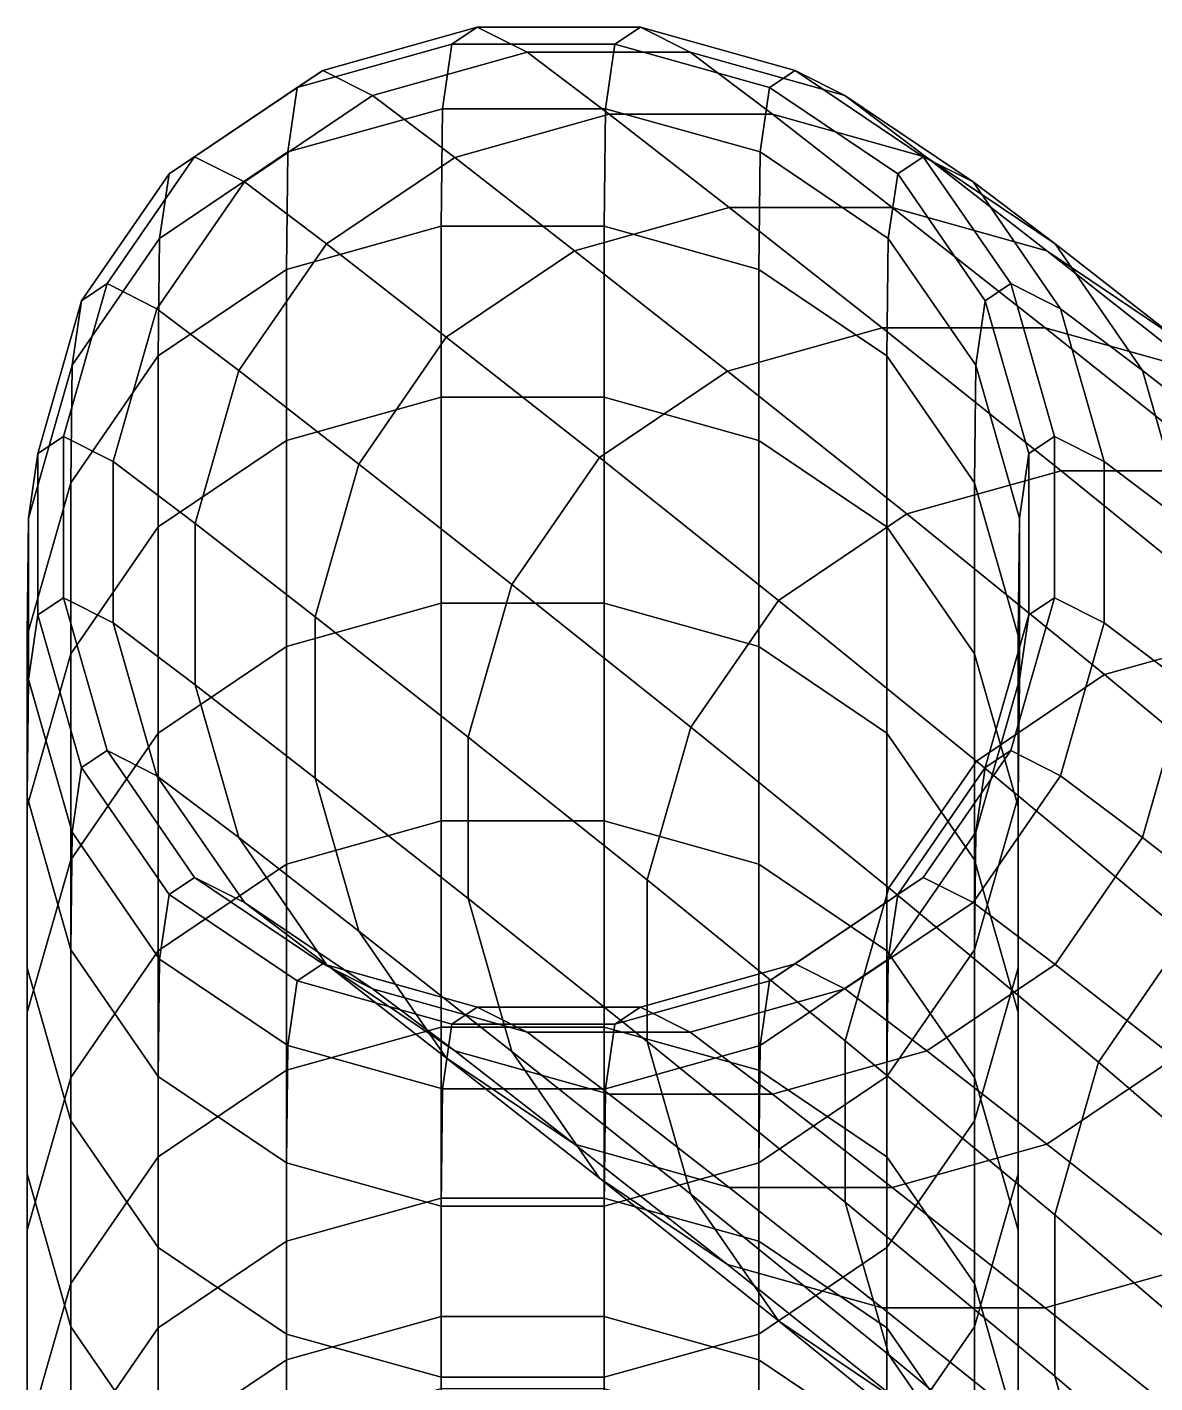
# Model space of a CAD drawing. Extents: x -10214 to 5452, y -22879 to 6440.
# Drawn here: x -10214 to -5184, y 394 to 6440 of the extents above; entities that cross this region are included whole.
import ezdxf

# ---------------------------------------------------------------- set-up
doc = ezdxf.new("R2010")
doc.units = 0

msp = doc.modelspace()

# ---------------------------------------------------------------- linework, layer by layer
for points in [[(-8319.793945, 6363.616699, -243672.671875), (-8205.793945, 6439.616699, -241374), (-8894.793945, 6246.827148, -241374), (-9008.793945, 6170.827148, -243672.671875)], [(-8205.793945, 6439.616699, -241374), (-7983.794434, 6327.616699, -239111.328125), (-8672.793945, 6134.827148, -239111.328125), (-8894.793945, 6246.827148, -241374)], [(-7591.794922, 6363.616699, -243672.671875), (-7477.794922, 6439.616699, -241374), (-8205.793945, 6439.616699, -241374), (-8319.793945, 6363.616699, -243672.671875)], [(-7477.794922, 6439.616699, -241374), (-7255.794922, 6327.616699, -239111.328125), (-7983.794434, 6327.616699, -239111.328125), (-8205.793945, 6439.616699, -241374)], [(-6902.79541, 6170.827148, -243672.671875), (-6788.79541, 6246.827148, -241374), (-7477.794922, 6439.616699, -241374), (-7591.794922, 6363.616699, -243672.671875)], [(-6788.79541, 6246.827148, -241374), (-6566.79541, 6134.827148, -239111.328125), (-7255.794922, 6327.616699, -239111.328125), (-7477.794922, 6439.616699, -241374)], [(-8361.793945, 6075.616699, -245975.328125), (-8319.793945, 6363.616699, -243672.671875), (-9008.793945, 6170.827148, -243672.671875), (-9050.793945, 5882.827148, -245975.328125)], [(-7633.794922, 6075.616699, -245975.328125), (-7591.794922, 6363.616699, -243672.671875), (-8319.793945, 6363.616699, -243672.671875), (-8361.793945, 6075.616699, -245975.328125)], [(-6944.79541, 5882.827148, -245975.328125), (-6902.79541, 6170.827148, -243672.671875), (-7591.794922, 6363.616699, -243672.671875), (-7633.794922, 6075.616699, -245975.328125)], [(-7983.794434, 6327.616699, -239111.328125), (-7617.794434, 6051.616699, -236916.65625), (-8306.793945, 5858.827148, -236916.65625), (-8672.793945, 6134.827148, -239111.328125)], [(-7255.794922, 6327.616699, -239111.328125), (-6889.794922, 6051.616699, -236916.65625), (-7617.794434, 6051.616699, -236916.65625), (-7983.794434, 6327.616699, -239111.328125)], [(-6566.79541, 6134.827148, -239111.328125), (-6200.79541, 5858.827148, -236916.65625), (-6889.794922, 6051.616699, -236916.65625), (-7255.794922, 6327.616699, -239111.328125)], [(-9008.793945, 6170.827148, -243672.671875), (-8894.793945, 6246.827148, -241374), (-9466.792969, 5861.247559, -241374), (-9580.792969, 5785.247559, -243672.671875)], [(-8894.793945, 6246.827148, -241374), (-8672.793945, 6134.827148, -239111.328125), (-9244.792969, 5749.247559, -239111.328125), (-9466.792969, 5861.247559, -241374)], [(-6330.795898, 5785.247559, -243672.671875), (-6216.795898, 5861.247559, -241374), (-6788.79541, 6246.827148, -241374), (-6902.79541, 6170.827148, -243672.671875)], [(-6216.795898, 5861.247559, -241374), (-5994.795898, 5749.247559, -239111.328125), (-6566.79541, 6134.827148, -239111.328125), (-6788.79541, 6246.827148, -241374)], [(-9050.793945, 5882.827148, -245975.328125), (-9008.793945, 6170.827148, -243672.671875), (-9580.792969, 5785.247559, -243672.671875), (-9622.792969, 5497.247559, -245975.328125)], [(-6372.795898, 5497.247559, -245975.328125), (-6330.795898, 5785.247559, -243672.671875), (-6902.79541, 6170.827148, -243672.671875), (-6944.79541, 5882.827148, -245975.328125)], [(-8672.793945, 6134.827148, -239111.328125), (-8306.793945, 5858.827148, -236916.65625), (-8878.792969, 5473.247559, -236916.65625), (-9244.792969, 5749.247559, -239111.328125)], [(-5994.795898, 5749.247559, -239111.328125), (-5628.795898, 5473.247559, -236916.65625), (-6200.79541, 5858.827148, -236916.65625), (-6566.79541, 6134.827148, -239111.328125)], [(-8367.793945, 5551.616699, -248250), (-8361.793945, 6075.616699, -245975.328125), (-9050.793945, 5882.827148, -245975.328125), (-9056.793945, 5358.827148, -248250)], [(-7639.794922, 5551.616699, -248250), (-7633.794922, 6075.616699, -245975.328125), (-8361.793945, 6075.616699, -245975.328125), (-8367.793945, 5551.616699, -248250)], [(-7617.794434, 6051.616699, -236916.65625), (-7083.12793, 5634.950195, -234812), (-7772.126953, 5442.160156, -234812), (-8306.793945, 5858.827148, -236916.65625)], [(-6950.79541, 5358.827148, -248250), (-6944.79541, 5882.827148, -245975.328125), (-7633.794922, 6075.616699, -245975.328125), (-7639.794922, 5551.616699, -248250)], [(-6889.794922, 6051.616699, -236916.65625), (-6355.128418, 5634.950195, -234812), (-7083.12793, 5634.950195, -234812), (-7617.794434, 6051.616699, -236916.65625)], [(-6200.79541, 5858.827148, -236916.65625), (-5666.128906, 5442.160156, -234812), (-6355.128418, 5634.950195, -234812), (-6889.794922, 6051.616699, -236916.65625)], [(-9056.793945, 5358.827148, -248250), (-9050.793945, 5882.827148, -245975.328125), (-9622.792969, 5497.247559, -245975.328125), (-9628.792969, 4973.247559, -248250)], [(-6378.795898, 4973.247559, -248250), (-6372.795898, 5497.247559, -245975.328125), (-6944.79541, 5882.827148, -245975.328125), (-6950.79541, 5358.827148, -248250)], [(-9970.792969, 5219.730957, -243672.671875), (-9580.792969, 5785.247559, -243672.671875), (-9466.792969, 5861.247559, -241374), (-9856.792969, 5295.730957, -241374)], [(-9856.792969, 5295.730957, -241374), (-9466.792969, 5861.247559, -241374), (-9244.792969, 5749.247559, -239111.328125), (-9634.792969, 5183.730957, -239111.328125)], [(-8306.793945, 5858.827148, -236916.65625), (-7772.126953, 5442.160156, -234812), (-8344.126953, 5056.580566, -234812), (-8878.792969, 5473.247559, -236916.65625)], [(-5940.796387, 5219.730957, -243672.671875), (-5826.796387, 5295.730957, -241374), (-6216.795898, 5861.247559, -241374), (-6330.795898, 5785.247559, -243672.671875)], [(-5826.796387, 5295.730957, -241374), (-5604.796387, 5183.730957, -239111.328125), (-5994.795898, 5749.247559, -239111.328125), (-6216.795898, 5861.247559, -241374)], [(-5628.795898, 5473.247559, -236916.65625), (-5094.129395, 5056.580566, -234812), (-5666.128906, 5442.160156, -234812), (-6200.79541, 5858.827148, -236916.65625)], [(-10012.792969, 4931.730957, -245975.328125), (-9622.792969, 5497.247559, -245975.328125), (-9580.792969, 5785.247559, -243672.671875), (-9970.792969, 5219.730957, -243672.671875)], [(-9634.792969, 5183.730957, -239111.328125), (-9244.792969, 5749.247559, -239111.328125), (-8878.792969, 5473.247559, -236916.65625), (-9268.792969, 4907.730957, -236916.65625)], [(-5982.796387, 4931.730957, -245975.328125), (-5940.796387, 5219.730957, -243672.671875), (-6330.795898, 5785.247559, -243672.671875), (-6372.795898, 5497.247559, -245975.328125)], [(-5604.796387, 5183.730957, -239111.328125), (-5238.796387, 4907.730957, -236916.65625), (-5628.795898, 5473.247559, -236916.65625), (-5994.795898, 5749.247559, -239111.328125)], [(-7083.12793, 5634.950195, -234812), (-6400.461426, 5098.283203, -232779.328125), (-7089.460449, 4905.493652, -232779.328125), (-7772.126953, 5442.160156, -234812)], [(-6355.128418, 5634.950195, -234812), (-5672.461914, 5098.283203, -232779.328125), (-6400.461426, 5098.283203, -232779.328125), (-7083.12793, 5634.950195, -234812)], [(-5666.128906, 5442.160156, -234812), (-4983.462402, 4905.493652, -232779.328125), (-5672.461914, 5098.283203, -232779.328125), (-6355.128418, 5634.950195, -234812)], [(-8367.793945, 4788.950195, -250473.734375), (-8367.793945, 5551.616699, -248250), (-9056.793945, 5358.827148, -248250), (-9056.793945, 4596.160156, -250473.734375)], [(-7639.794922, 4788.950195, -250473.734375), (-7639.794922, 5551.616699, -248250), (-8367.793945, 5551.616699, -248250), (-8367.793945, 4788.950195, -250473.734375)], [(-6950.79541, 4596.160156, -250473.734375), (-6950.79541, 5358.827148, -248250), (-7639.794922, 5551.616699, -248250), (-7639.794922, 4788.950195, -250473.734375)], [(-10018.792969, 4407.730957, -248250), (-9628.792969, 4973.247559, -248250), (-9622.792969, 5497.247559, -245975.328125), (-10012.792969, 4931.730957, -245975.328125)], [(-9268.792969, 4907.730957, -236916.65625), (-8878.792969, 5473.247559, -236916.65625), (-8344.126953, 5056.580566, -234812), (-8734.125977, 4491.064453, -234812)], [(-7772.126953, 5442.160156, -234812), (-7089.460449, 4905.493652, -232779.328125), (-7661.459961, 4519.914063, -232779.328125), (-8344.126953, 5056.580566, -234812)], [(-5988.796387, 4407.730957, -248250), (-5982.796387, 4931.730957, -245975.328125), (-6372.795898, 5497.247559, -245975.328125), (-6378.795898, 4973.247559, -248250)], [(-5094.129395, 5056.580566, -234812), (-4411.462891, 4519.914063, -232779.328125), (-4983.462402, 4905.493652, -232779.328125), (-5666.128906, 5442.160156, -234812)], [(-5238.796387, 4907.730957, -236916.65625), (-4704.129883, 4491.064453, -234812), (-5094.129395, 5056.580566, -234812), (-5628.795898, 5473.247559, -236916.65625)], [(-9056.793945, 4596.160156, -250473.734375), (-9056.793945, 5358.827148, -248250), (-9628.792969, 4973.247559, -248250), (-9628.792969, 4210.581055, -250473.734375)], [(-6378.795898, 4210.581055, -250473.734375), (-6378.795898, 4973.247559, -248250), (-6950.79541, 5358.827148, -248250), (-6950.79541, 4596.160156, -250473.734375)], [(-10165.792969, 4538.541016, -243672.671875), (-9970.792969, 5219.730957, -243672.671875), (-9856.792969, 5295.730957, -241374), (-10051.792969, 4614.541016, -241374)], [(-10051.792969, 4614.541016, -241374), (-9856.792969, 5295.730957, -241374), (-9634.792969, 5183.730957, -239111.328125), (-9829.792969, 4502.541016, -239111.328125)], [(-5745.796387, 4538.541016, -243672.671875), (-5631.796387, 4614.541016, -241374), (-5826.796387, 5295.730957, -241374), (-5940.796387, 5219.730957, -243672.671875)], [(-5631.796387, 4614.541016, -241374), (-5409.796387, 4502.541016, -239111.328125), (-5604.796387, 5183.730957, -239111.328125), (-5826.796387, 5295.730957, -241374)], [(-10207.792969, 4250.541016, -245975.328125), (-10012.792969, 4931.730957, -245975.328125), (-9970.792969, 5219.730957, -243672.671875), (-10165.792969, 4538.541016, -243672.671875)], [(-5787.796387, 4250.541016, -245975.328125), (-5745.796387, 4538.541016, -243672.671875), (-5940.796387, 5219.730957, -243672.671875), (-5982.796387, 4931.730957, -245975.328125)], [(-9829.792969, 4502.541016, -239111.328125), (-9634.792969, 5183.730957, -239111.328125), (-9268.792969, 4907.730957, -236916.65625), (-9463.792969, 4226.541016, -236916.65625)], [(-5409.796387, 4502.541016, -239111.328125), (-5043.796387, 4226.541016, -236916.65625), (-5238.796387, 4907.730957, -236916.65625), (-5604.796387, 5183.730957, -239111.328125)], [(-6400.461426, 5098.283203, -232779.328125), (-5601.794434, 4461.616211, -230790.671875), (-6290.793945, 4268.82666, -230790.671875), (-7089.460449, 4905.493652, -232779.328125)], [(-5672.461914, 5098.283203, -232779.328125), (-4873.79541, 4461.616211, -230790.671875), (-5601.794434, 4461.616211, -230790.671875), (-6400.461426, 5098.283203, -232779.328125)], [(-4983.462402, 4905.493652, -232779.328125), (-4184.795898, 4268.82666, -230790.671875), (-4873.79541, 4461.616211, -230790.671875), (-5672.461914, 5098.283203, -232779.328125)], [(-8734.125977, 4491.064453, -234812), (-8344.126953, 5056.580566, -234812), (-7661.459961, 4519.914063, -232779.328125), (-8051.459961, 3954.397705, -232779.328125)], [(-10018.792969, 3645.064453, -250473.734375), (-9628.792969, 4210.581055, -250473.734375), (-9628.792969, 4973.247559, -248250), (-10018.792969, 4407.730957, -248250)], [(-5988.796387, 3645.064453, -250473.734375), (-5988.796387, 4407.730957, -248250), (-6378.795898, 4973.247559, -248250), (-6378.795898, 4210.581055, -250473.734375)], [(-10213.792969, 3726.540771, -248250), (-10018.792969, 4407.730957, -248250), (-10012.792969, 4931.730957, -245975.328125), (-10207.792969, 4250.541016, -245975.328125)], [(-9463.792969, 4226.541016, -236916.65625), (-9268.792969, 4907.730957, -236916.65625), (-8734.125977, 4491.064453, -234812), (-8929.125977, 3809.874023, -234812)], [(-7089.460449, 4905.493652, -232779.328125), (-6290.793945, 4268.82666, -230790.671875), (-6862.793945, 3883.247314, -230790.671875), (-7661.459961, 4519.914063, -232779.328125)], [(-5793.796387, 3726.540771, -248250), (-5787.796387, 4250.541016, -245975.328125), (-5982.796387, 4931.730957, -245975.328125), (-5988.796387, 4407.730957, -248250)], [(-5043.796387, 4226.541016, -236916.65625), (-4509.129883, 3809.874023, -234812), (-4704.129883, 4491.064453, -234812), (-5238.796387, 4907.730957, -236916.65625)], [(-8367.793945, 3870.283203, -252659.859375), (-8367.793945, 4788.950195, -250473.734375), (-9056.793945, 4596.160156, -250473.734375), (-9056.793945, 3677.493652, -252659.859375)], [(-7639.794922, 3870.283203, -252659.859375), (-7639.794922, 4788.950195, -250473.734375), (-8367.793945, 4788.950195, -250473.734375), (-8367.793945, 3870.283203, -252659.859375)], [(-6950.79541, 3677.493652, -252659.859375), (-6950.79541, 4596.160156, -250473.734375), (-7639.794922, 4788.950195, -250473.734375), (-7639.794922, 3870.283203, -252659.859375)], [(-10165.792969, 3818.792725, -243672.671875), (-10165.792969, 4538.541016, -243672.671875), (-10051.792969, 4614.541016, -241374), (-10051.792969, 3894.792725, -241374)], [(-10051.792969, 3894.792725, -241374), (-10051.792969, 4614.541016, -241374), (-9829.792969, 4502.541016, -239111.328125), (-9829.792969, 3782.792725, -239111.328125)], [(-9056.793945, 3677.493652, -252659.859375), (-9056.793945, 4596.160156, -250473.734375), (-9628.792969, 4210.581055, -250473.734375), (-9628.792969, 3291.914063, -252659.859375)], [(-6378.795898, 3291.914063, -252659.859375), (-6378.795898, 4210.581055, -250473.734375), (-6950.79541, 4596.160156, -250473.734375), (-6950.79541, 3677.493652, -252659.859375)], [(-5745.796387, 3818.792725, -243672.671875), (-5631.796387, 3894.792725, -241374), (-5631.796387, 4614.541016, -241374), (-5745.796387, 4538.541016, -243672.671875)], [(-5631.796387, 3894.792725, -241374), (-5409.796387, 3782.792725, -239111.328125), (-5409.796387, 4502.541016, -239111.328125), (-5631.796387, 4614.541016, -241374)], [(-10207.792969, 3530.792725, -245975.328125), (-10207.792969, 4250.541016, -245975.328125), (-10165.792969, 4538.541016, -243672.671875), (-10165.792969, 3818.792725, -243672.671875)], [(-5787.796387, 3530.792725, -245975.328125), (-5745.796387, 3818.792725, -243672.671875), (-5745.796387, 4538.541016, -243672.671875), (-5787.796387, 4250.541016, -245975.328125)], [(-9829.792969, 3782.792725, -239111.328125), (-9829.792969, 4502.541016, -239111.328125), (-9463.792969, 4226.541016, -236916.65625), (-9463.792969, 3506.792725, -236916.65625)], [(-8929.125977, 3809.874023, -234812), (-8734.125977, 4491.064453, -234812), (-8051.459961, 3954.397705, -232779.328125), (-8246.459961, 3273.20752, -232779.328125)], [(-8051.459961, 3954.397705, -232779.328125), (-7661.459961, 4519.914063, -232779.328125), (-6862.793945, 3883.247314, -230790.671875), (-7252.793457, 3317.730957, -230790.671875)], [(-5409.796387, 3782.792725, -239111.328125), (-5043.796387, 3506.792725, -236916.65625), (-5043.796387, 4226.541016, -236916.65625), (-5409.796387, 4502.541016, -239111.328125)], [(-5601.794434, 4461.616211, -230790.671875), (-4719.12793, 3744.949707, -228818), (-5408.127441, 3552.160156, -228818), (-6290.793945, 4268.82666, -230790.671875)], [(-4873.79541, 4461.616211, -230790.671875), (-3991.128662, 3744.949707, -228818), (-4719.12793, 3744.949707, -228818), (-5601.794434, 4461.616211, -230790.671875)], [(-10213.792969, 2963.874023, -250473.734375), (-10018.792969, 3645.064453, -250473.734375), (-10018.792969, 4407.730957, -248250), (-10213.792969, 3726.540771, -248250)], [(-5793.796387, 2963.874023, -250473.734375), (-5793.796387, 3726.540771, -248250), (-5988.796387, 4407.730957, -248250), (-5988.796387, 3645.064453, -250473.734375)], [(-10213.792969, 3006.792725, -248250), (-10213.792969, 3726.540771, -248250), (-10207.792969, 4250.541016, -245975.328125), (-10207.792969, 3530.792725, -245975.328125)], [(-6290.793945, 4268.82666, -230790.671875), (-5408.127441, 3552.160156, -228818), (-5980.126953, 3166.580811, -228818), (-6862.793945, 3883.247314, -230790.671875)], [(-5793.796387, 3006.792725, -248250), (-5787.796387, 3530.792725, -245975.328125), (-5787.796387, 4250.541016, -245975.328125), (-5793.796387, 3726.540771, -248250)], [(-10018.792969, 2726.397705, -252659.859375), (-9628.792969, 3291.914063, -252659.859375), (-9628.792969, 4210.581055, -250473.734375), (-10018.792969, 3645.064453, -250473.734375)], [(-9463.792969, 3506.792725, -236916.65625), (-9463.792969, 4226.541016, -236916.65625), (-8929.125977, 3809.874023, -234812), (-8929.125977, 3090.125977, -234812)], [(-5988.796387, 2726.397705, -252659.859375), (-5988.796387, 3645.064453, -250473.734375), (-6378.795898, 4210.581055, -250473.734375), (-6378.795898, 3291.914063, -252659.859375)], [(-8246.459961, 3273.20752, -232779.328125), (-8051.459961, 3954.397705, -232779.328125), (-7252.793457, 3317.730957, -230790.671875), (-7447.793457, 2636.540771, -230790.671875)], [(-9970.792969, 3137.602539, -243672.671875), (-10165.792969, 3818.792725, -243672.671875), (-10051.792969, 3894.792725, -241374), (-9856.792969, 3213.602539, -241374)], [(-9856.792969, 3213.602539, -241374), (-10051.792969, 3894.792725, -241374), (-9829.792969, 3782.792725, -239111.328125), (-9634.792969, 3101.602539, -239111.328125)], [(-8367.793945, 2899.616455, -254830.796875), (-8367.793945, 3870.283203, -252659.859375), (-9056.793945, 3677.493652, -252659.859375), (-9056.793945, 2706.826904, -254830.796875)], [(-7639.794922, 2899.616455, -254830.796875), (-7639.794922, 3870.283203, -252659.859375), (-8367.793945, 3870.283203, -252659.859375), (-8367.793945, 2899.616455, -254830.796875)], [(-6950.79541, 2706.826904, -254830.796875), (-6950.79541, 3677.493652, -252659.859375), (-7639.794922, 3870.283203, -252659.859375), (-7639.794922, 2899.616455, -254830.796875)], [(-7252.793457, 3317.730957, -230790.671875), (-6862.793945, 3883.247314, -230790.671875), (-5980.126953, 3166.580811, -228818), (-6370.126953, 2601.064209, -228818)], [(-5940.796387, 3137.602539, -243672.671875), (-5826.796387, 3213.602539, -241374), (-5631.796387, 3894.792725, -241374), (-5745.796387, 3818.792725, -243672.671875)], [(-5826.796387, 3213.602539, -241374), (-5604.796387, 3101.602539, -239111.328125), (-5409.796387, 3782.792725, -239111.328125), (-5631.796387, 3894.792725, -241374)], [(-10012.792969, 2849.602539, -245975.328125), (-10207.792969, 3530.792725, -245975.328125), (-10165.792969, 3818.792725, -243672.671875), (-9970.792969, 3137.602539, -243672.671875)], [(-8929.125977, 3090.125977, -234812), (-8929.125977, 3809.874023, -234812), (-8246.459961, 3273.20752, -232779.328125), (-8246.459961, 2553.459229, -232779.328125)], [(-5982.796387, 2849.602539, -245975.328125), (-5940.796387, 3137.602539, -243672.671875), (-5745.796387, 3818.792725, -243672.671875), (-5787.796387, 3530.792725, -245975.328125)], [(-9634.792969, 3101.602539, -239111.328125), (-9829.792969, 3782.792725, -239111.328125), (-9463.792969, 3506.792725, -236916.65625), (-9268.792969, 2825.602539, -236916.65625)], [(-5604.796387, 3101.602539, -239111.328125), (-5238.796387, 2825.602539, -236916.65625), (-5043.796387, 3506.792725, -236916.65625), (-5409.796387, 3782.792725, -239111.328125)], [(-10213.792969, 2244.125977, -250473.734375), (-10213.792969, 2963.874023, -250473.734375), (-10213.792969, 3726.540771, -248250), (-10213.792969, 3006.792725, -248250)], [(-5793.796387, 2244.125977, -250473.734375), (-5793.796387, 3006.792725, -248250), (-5793.796387, 3726.540771, -248250), (-5793.796387, 2963.874023, -250473.734375)], [(-4719.12793, 3744.949707, -228818), (-3784.461426, 2968.282959, -226833.34375), (-4473.460938, 2775.493408, -226833.34375), (-5408.127441, 3552.160156, -228818)], [(-10213.792969, 2045.20752, -252659.859375), (-10018.792969, 2726.397705, -252659.859375), (-10018.792969, 3645.064453, -250473.734375), (-10213.792969, 2963.874023, -250473.734375)], [(-9056.793945, 2706.826904, -254830.796875), (-9056.793945, 3677.493652, -252659.859375), (-9628.792969, 3291.914063, -252659.859375), (-9628.792969, 2321.247314, -254830.796875)], [(-6378.795898, 2321.247314, -254830.796875), (-6378.795898, 3291.914063, -252659.859375), (-6950.79541, 3677.493652, -252659.859375), (-6950.79541, 2706.826904, -254830.796875)], [(-5793.796387, 2045.20752, -252659.859375), (-5793.796387, 2963.874023, -250473.734375), (-5988.796387, 3645.064453, -250473.734375), (-5988.796387, 2726.397705, -252659.859375)], [(-10018.792969, 2325.602539, -248250), (-10213.792969, 3006.792725, -248250), (-10207.792969, 3530.792725, -245975.328125), (-10012.792969, 2849.602539, -245975.328125)], [(-9268.792969, 2825.602539, -236916.65625), (-9463.792969, 3506.792725, -236916.65625), (-8929.125977, 3090.125977, -234812), (-8734.126953, 2408.935791, -234812)], [(-5988.796387, 2325.602539, -248250), (-5982.796387, 2849.602539, -245975.328125), (-5787.796387, 3530.792725, -245975.328125), (-5793.796387, 3006.792725, -248250)], [(-5408.127441, 3552.160156, -228818), (-4473.460938, 2775.493408, -226833.34375), (-5045.460449, 2389.914063, -226833.34375), (-5980.126953, 3166.580811, -228818)], [(-5238.796387, 2825.602539, -236916.65625), (-4704.129883, 2408.935791, -234812), (-4509.129883, 3090.125977, -234812), (-5043.796387, 3506.792725, -236916.65625)], [(-10018.792969, 1755.730957, -254830.796875), (-9628.792969, 2321.247314, -254830.796875), (-9628.792969, 3291.914063, -252659.859375), (-10018.792969, 2726.397705, -252659.859375)], [(-8246.459961, 2553.459229, -232779.328125), (-8246.459961, 3273.20752, -232779.328125), (-7447.793457, 2636.540771, -230790.671875), (-7447.793457, 1916.792603, -230790.671875)], [(-7447.793457, 2636.540771, -230790.671875), (-7252.793457, 3317.730957, -230790.671875), (-6370.126953, 2601.064209, -228818), (-6565.126465, 1919.874023, -228818)], [(-5988.796387, 1755.730957, -254830.796875), (-5988.796387, 2726.397705, -252659.859375), (-6378.795898, 3291.914063, -252659.859375), (-6378.795898, 2321.247314, -254830.796875)], [(-9580.792969, 2572.085938, -243672.671875), (-9970.792969, 3137.602539, -243672.671875), (-9856.792969, 3213.602539, -241374), (-9466.792969, 2648.085938, -241374)], [(-9466.792969, 2648.085938, -241374), (-9856.792969, 3213.602539, -241374), (-9634.792969, 3101.602539, -239111.328125), (-9244.792969, 2536.085938, -239111.328125)], [(-6330.795898, 2572.085938, -243672.671875), (-6216.795898, 2648.085938, -241374), (-5826.796387, 3213.602539, -241374), (-5940.796387, 3137.602539, -243672.671875)], [(-6216.795898, 2648.085938, -241374), (-5994.795898, 2536.085938, -239111.328125), (-5604.796387, 3101.602539, -239111.328125), (-5826.796387, 3213.602539, -241374)], [(-6370.126953, 2601.064209, -228818), (-5980.126953, 3166.580811, -228818), (-5045.460449, 2389.914063, -226833.34375), (-5435.460449, 1824.397583, -226833.34375)], [(-9622.792969, 2284.085938, -245975.328125), (-10012.792969, 2849.602539, -245975.328125), (-9970.792969, 3137.602539, -243672.671875), (-9580.792969, 2572.085938, -243672.671875)], [(-9244.792969, 2536.085938, -239111.328125), (-9634.792969, 3101.602539, -239111.328125), (-9268.792969, 2825.602539, -236916.65625), (-8878.792969, 2260.085938, -236916.65625)], [(-8734.126953, 2408.935791, -234812), (-8929.125977, 3090.125977, -234812), (-8246.459961, 2553.459229, -232779.328125), (-8051.459961, 1872.269043, -232779.328125)], [(-6372.795898, 2284.085938, -245975.328125), (-6330.795898, 2572.085938, -243672.671875), (-5940.796387, 3137.602539, -243672.671875), (-5982.796387, 2849.602539, -245975.328125)], [(-5994.795898, 2536.085938, -239111.328125), (-5628.795898, 2260.085938, -236916.65625), (-5238.796387, 2825.602539, -236916.65625), (-5604.796387, 3101.602539, -239111.328125)], [(-10018.792969, 1562.935669, -250473.734375), (-10213.792969, 2244.125977, -250473.734375), (-10213.792969, 3006.792725, -248250), (-10018.792969, 2325.602539, -248250)], [(-10213.792969, 1325.459351, -252659.859375), (-10213.792969, 2045.20752, -252659.859375), (-10213.792969, 2963.874023, -250473.734375), (-10213.792969, 2244.125977, -250473.734375)], [(-5988.796387, 1562.935669, -250473.734375), (-5988.796387, 2325.602539, -248250), (-5793.796387, 3006.792725, -248250), (-5793.796387, 2244.125977, -250473.734375)], [(-5793.796387, 1325.459351, -252659.859375), (-5793.796387, 2244.125977, -250473.734375), (-5793.796387, 2963.874023, -250473.734375), (-5793.796387, 2045.20752, -252659.859375)], [(-9628.792969, 1760.085938, -248250), (-10018.792969, 2325.602539, -248250), (-10012.792969, 2849.602539, -245975.328125), (-9622.792969, 2284.085938, -245975.328125)], [(-8367.793945, 1980.949829, -257008.9375), (-8367.793945, 2899.616455, -254830.796875), (-9056.793945, 2706.826904, -254830.796875), (-9056.793945, 1788.160156, -257008.9375)], [(-7639.794922, 1980.949829, -257008.9375), (-7639.794922, 2899.616455, -254830.796875), (-8367.793945, 2899.616455, -254830.796875), (-8367.793945, 1980.949829, -257008.9375)], [(-6950.79541, 1788.160156, -257008.9375), (-6950.79541, 2706.826904, -254830.796875), (-7639.794922, 2899.616455, -254830.796875), (-7639.794922, 1980.949829, -257008.9375)], [(-6378.795898, 1760.085938, -248250), (-6372.795898, 2284.085938, -245975.328125), (-5982.796387, 2849.602539, -245975.328125), (-5988.796387, 2325.602539, -248250)], [(-8878.792969, 2260.085938, -236916.65625), (-9268.792969, 2825.602539, -236916.65625), (-8734.126953, 2408.935791, -234812), (-8344.126953, 1843.419312, -234812)], [(-5628.795898, 2260.085938, -236916.65625), (-5094.129395, 1843.419312, -234812), (-4704.129883, 2408.935791, -234812), (-5238.796387, 2825.602539, -236916.65625)], [(-10213.792969, 1074.540771, -254830.796875), (-10018.792969, 1755.730957, -254830.796875), (-10018.792969, 2726.397705, -252659.859375), (-10213.792969, 2045.20752, -252659.859375)], [(-5793.796387, 1074.540771, -254830.796875), (-5793.796387, 2045.20752, -252659.859375), (-5988.796387, 2726.397705, -252659.859375), (-5988.796387, 1755.730957, -254830.796875)], [(-9056.793945, 1788.160156, -257008.9375), (-9056.793945, 2706.826904, -254830.796875), (-9628.792969, 2321.247314, -254830.796875), (-9628.792969, 1402.580688, -257008.9375)], [(-6378.795898, 1402.580688, -257008.9375), (-6378.795898, 2321.247314, -254830.796875), (-6950.79541, 2706.826904, -254830.796875), (-6950.79541, 1788.160156, -257008.9375)], [(-9008.793945, 2186.506592, -243672.671875), (-9580.792969, 2572.085938, -243672.671875), (-9466.792969, 2648.085938, -241374), (-8894.793945, 2262.506592, -241374)], [(-8894.793945, 2262.506592, -241374), (-9466.792969, 2648.085938, -241374), (-9244.792969, 2536.085938, -239111.328125), (-8672.793945, 2150.506592, -239111.328125)], [(-7447.793457, 1916.792603, -230790.671875), (-7447.793457, 2636.540771, -230790.671875), (-6565.126465, 1919.874023, -228818), (-6565.126465, 1200.125977, -228818)], [(-6330.795898, 2572.085938, -243672.671875), (-6902.79541, 2186.506592, -243672.671875), (-6788.79541, 2262.506592, -241374), (-6216.795898, 2648.085938, -241374)], [(-6216.795898, 2648.085938, -241374), (-6788.79541, 2262.506592, -241374), (-6566.79541, 2150.506592, -239111.328125), (-5994.795898, 2536.085938, -239111.328125)], [(-6565.126465, 1919.874023, -228818), (-6370.126953, 2601.064209, -228818), (-5435.460449, 1824.397583, -226833.34375), (-5630.459961, 1143.207397, -226833.34375)], [(-9050.793945, 1898.506592, -245975.328125), (-9622.792969, 2284.085938, -245975.328125), (-9580.792969, 2572.085938, -243672.671875), (-9008.793945, 2186.506592, -243672.671875)], [(-8051.459961, 1872.269043, -232779.328125), (-8246.459961, 2553.459229, -232779.328125), (-7447.793457, 1916.792603, -230790.671875), (-7252.793457, 1235.602417, -230790.671875)], [(-6372.795898, 2284.085938, -245975.328125), (-6944.79541, 1898.506592, -245975.328125), (-6902.79541, 2186.506592, -243672.671875), (-6330.795898, 2572.085938, -243672.671875)], [(-8672.793945, 2150.506592, -239111.328125), (-9244.792969, 2536.085938, -239111.328125), (-8878.792969, 2260.085938, -236916.65625), (-8306.793945, 1874.506592, -236916.65625)], [(-5994.795898, 2536.085938, -239111.328125), (-6566.79541, 2150.506592, -239111.328125), (-6200.79541, 1874.506592, -236916.65625), (-5628.795898, 2260.085938, -236916.65625)], [(-8344.126953, 1843.419312, -234812), (-8734.126953, 2408.935791, -234812), (-8051.459961, 1872.269043, -232779.328125), (-7661.460449, 1306.752563, -232779.328125)], [(-5435.460449, 1824.397583, -226833.34375), (-5045.460449, 2389.914063, -226833.34375), (-4099.460449, 1577.914063, -224812), (-4489.459961, 1012.397583, -224812)], [(-9628.792969, 997.41925, -250473.734375), (-10018.792969, 1562.935669, -250473.734375), (-10018.792969, 2325.602539, -248250), (-9628.792969, 1760.085938, -248250)], [(-10018.792969, 837.064331, -257008.9375), (-9628.792969, 1402.580688, -257008.9375), (-9628.792969, 2321.247314, -254830.796875), (-10018.792969, 1755.730957, -254830.796875)], [(-6378.795898, 997.41925, -250473.734375), (-6378.795898, 1760.085938, -248250), (-5988.796387, 2325.602539, -248250), (-5988.796387, 1562.935669, -250473.734375)], [(-5988.796387, 837.064331, -257008.9375), (-5988.796387, 1755.730957, -254830.796875), (-6378.795898, 2321.247314, -254830.796875), (-6378.795898, 1402.580688, -257008.9375)], [(-10018.792969, 644.269043, -252659.859375), (-10213.792969, 1325.459351, -252659.859375), (-10213.792969, 2244.125977, -250473.734375), (-10018.792969, 1562.935669, -250473.734375)], [(-9056.793945, 1374.506592, -248250), (-9628.792969, 1760.085938, -248250), (-9622.792969, 2284.085938, -245975.328125), (-9050.793945, 1898.506592, -245975.328125)], [(-8319.793945, 1993.716919, -243672.671875), (-9008.793945, 2186.506592, -243672.671875), (-8894.793945, 2262.506592, -241374), (-8205.793945, 2069.716797, -241374)], [(-8205.793945, 2069.716797, -241374), (-8894.793945, 2262.506592, -241374), (-8672.793945, 2150.506592, -239111.328125), (-7983.794434, 1957.716919, -239111.328125)], [(-8306.793945, 1874.506592, -236916.65625), (-8878.792969, 2260.085938, -236916.65625), (-8344.126953, 1843.419312, -234812), (-7772.127441, 1457.839844, -234812)], [(-6902.79541, 2186.506592, -243672.671875), (-7591.794922, 1993.716919, -243672.671875), (-7477.794922, 2069.716797, -241374), (-6788.79541, 2262.506592, -241374)], [(-6788.79541, 2262.506592, -241374), (-7477.794922, 2069.716797, -241374), (-7255.794922, 1957.716919, -239111.328125), (-6566.79541, 2150.506592, -239111.328125)], [(-6378.795898, 1760.085938, -248250), (-6950.79541, 1374.506592, -248250), (-6944.79541, 1898.506592, -245975.328125), (-6372.795898, 2284.085938, -245975.328125)], [(-5628.795898, 2260.085938, -236916.65625), (-6200.79541, 1874.506592, -236916.65625), (-5666.128906, 1457.839844, -234812), (-5094.129395, 1843.419312, -234812)], [(-5988.796387, 644.269043, -252659.859375), (-5988.796387, 1562.935669, -250473.734375), (-5793.796387, 2244.125977, -250473.734375), (-5793.796387, 1325.459351, -252659.859375)], [(-8361.793945, 1705.716919, -245975.328125), (-9050.793945, 1898.506592, -245975.328125), (-9008.793945, 2186.506592, -243672.671875), (-8319.793945, 1993.716919, -243672.671875)], [(-6944.79541, 1898.506592, -245975.328125), (-7633.794922, 1705.716919, -245975.328125), (-7591.794922, 1993.716919, -243672.671875), (-6902.79541, 2186.506592, -243672.671875)], [(-7983.794434, 1957.716919, -239111.328125), (-8672.793945, 2150.506592, -239111.328125), (-8306.793945, 1874.506592, -236916.65625), (-7617.794434, 1681.716797, -236916.65625)], [(-6566.79541, 2150.506592, -239111.328125), (-7255.794922, 1957.716919, -239111.328125), (-6889.794922, 1681.716797, -236916.65625), (-6200.79541, 1874.506592, -236916.65625)], [(-7591.794922, 1993.716919, -243672.671875), (-8319.793945, 1993.716919, -243672.671875), (-8205.793945, 2069.716797, -241374), (-7477.794922, 2069.716797, -241374)], [(-7477.794922, 2069.716797, -241374), (-8205.793945, 2069.716797, -241374), (-7983.794434, 1957.716919, -239111.328125), (-7255.794922, 1957.716919, -239111.328125)], [(-10213.792969, 354.792633, -254830.796875), (-10213.792969, 1074.540771, -254830.796875), (-10213.792969, 2045.20752, -252659.859375), (-10213.792969, 1325.459351, -252659.859375)], [(-5793.796387, 354.792633, -254830.796875), (-5793.796387, 1325.459351, -252659.859375), (-5793.796387, 2045.20752, -252659.859375), (-5793.796387, 1074.540771, -254830.796875)], [(-8367.793945, 1218.283203, -259216.671875), (-8367.793945, 1980.949829, -257008.9375), (-9056.793945, 1788.160156, -257008.9375), (-9056.793945, 1025.493408, -259216.671875)], [(-7639.794922, 1218.283203, -259216.671875), (-7639.794922, 1980.949829, -257008.9375), (-8367.793945, 1980.949829, -257008.9375), (-8367.793945, 1218.283203, -259216.671875)], [(-7633.794922, 1705.716919, -245975.328125), (-8361.793945, 1705.716919, -245975.328125), (-8319.793945, 1993.716919, -243672.671875), (-7591.794922, 1993.716919, -243672.671875)], [(-7255.794922, 1957.716919, -239111.328125), (-7983.794434, 1957.716919, -239111.328125), (-7617.794434, 1681.716797, -236916.65625), (-6889.794922, 1681.716797, -236916.65625)], [(-6950.79541, 1025.493408, -259216.671875), (-6950.79541, 1788.160156, -257008.9375), (-7639.794922, 1980.949829, -257008.9375), (-7639.794922, 1218.283203, -259216.671875)], [(-8367.793945, 1181.716797, -248250), (-9056.793945, 1374.506592, -248250), (-9050.793945, 1898.506592, -245975.328125), (-8361.793945, 1705.716919, -245975.328125)], [(-7617.794434, 1681.716797, -236916.65625), (-8306.793945, 1874.506592, -236916.65625), (-7772.127441, 1457.839844, -234812), (-7083.12793, 1265.050171, -234812)], [(-6950.79541, 1374.506592, -248250), (-7639.794922, 1181.716797, -248250), (-7633.794922, 1705.716919, -245975.328125), (-6944.79541, 1898.506592, -245975.328125)], [(-7252.793457, 1235.602417, -230790.671875), (-7447.793457, 1916.792603, -230790.671875), (-6565.126465, 1200.125977, -228818), (-6370.126953, 518.93573, -228818)], [(-6200.79541, 1874.506592, -236916.65625), (-6889.794922, 1681.716797, -236916.65625), (-6355.128418, 1265.050171, -234812), (-5666.128906, 1457.839844, -234812)], [(-6565.126465, 1200.125977, -228818), (-6565.126465, 1919.874023, -228818), (-5630.459961, 1143.207397, -226833.34375), (-5630.459961, 423.459229, -226833.34375)], [(-7772.127441, 1457.839844, -234812), (-8344.126953, 1843.419312, -234812), (-7661.460449, 1306.752563, -232779.328125), (-7089.460938, 921.173218, -232779.328125)], [(-7661.460449, 1306.752563, -232779.328125), (-8051.459961, 1872.269043, -232779.328125), (-7252.793457, 1235.602417, -230790.671875), (-6862.793945, 670.085938, -230790.671875)], [(-5094.129395, 1843.419312, -234812), (-5666.128906, 1457.839844, -234812), (-4983.462402, 921.173218, -232779.328125), (-4411.462891, 1306.752563, -232779.328125)], [(-5630.459961, 1143.207397, -226833.34375), (-5435.460449, 1824.397583, -226833.34375), (-4489.459961, 1012.397583, -224812), (-4684.459961, 331.207397, -224812)], [(-10213.792969, 155.87413, -257008.9375), (-10018.792969, 837.064331, -257008.9375), (-10018.792969, 1755.730957, -254830.796875), (-10213.792969, 1074.540771, -254830.796875)], [(-9056.793945, 1025.493408, -259216.671875), (-9056.793945, 1788.160156, -257008.9375), (-9628.792969, 1402.580688, -257008.9375), (-9628.792969, 639.914063, -259216.671875)], [(-9056.793945, 611.839905, -250473.734375), (-9628.792969, 997.41925, -250473.734375), (-9628.792969, 1760.085938, -248250), (-9056.793945, 1374.506592, -248250)], [(-6378.795898, 639.914063, -259216.671875), (-6378.795898, 1402.580688, -257008.9375), (-6950.79541, 1788.160156, -257008.9375), (-6950.79541, 1025.493408, -259216.671875)], [(-6378.795898, 997.41925, -250473.734375), (-6950.79541, 611.839905, -250473.734375), (-6950.79541, 1374.506592, -248250), (-6378.795898, 1760.085938, -248250)], [(-5793.796387, 155.874115, -257008.9375), (-5793.796387, 1074.540771, -254830.796875), (-5988.796387, 1755.730957, -254830.796875), (-5988.796387, 837.064331, -257008.9375)], [(-7639.794922, 1181.716797, -248250), (-8367.793945, 1181.716797, -248250), (-8361.793945, 1705.716919, -245975.328125), (-7633.794922, 1705.716919, -245975.328125)], [(-6889.794922, 1681.716797, -236916.65625), (-7617.794434, 1681.716797, -236916.65625), (-7083.12793, 1265.050171, -234812), (-6355.128418, 1265.050171, -234812)], [(-9628.792969, 78.752625, -252659.859375), (-10018.792969, 644.269043, -252659.859375), (-10018.792969, 1562.935669, -250473.734375), (-9628.792969, 997.41925, -250473.734375)], [(-6378.795898, 78.752625, -252659.859375), (-6378.795898, 997.41925, -250473.734375), (-5988.796387, 1562.935669, -250473.734375), (-5988.796387, 644.269043, -252659.859375)], [(-7083.12793, 1265.050171, -234812), (-7772.127441, 1457.839844, -234812), (-7089.460938, 921.173218, -232779.328125), (-6400.461426, 728.383545, -232779.328125)], [(-5666.128906, 1457.839844, -234812), (-6355.128418, 1265.050171, -234812), (-5672.461914, 728.383545, -232779.328125), (-4983.462402, 921.173218, -232779.328125)], [(-10018.792969, 74.397644, -259216.671875), (-9628.792969, 639.914063, -259216.671875), (-9628.792969, 1402.580688, -257008.9375), (-10018.792969, 837.064331, -257008.9375)], [(-5988.796387, 74.397644, -259216.671875), (-5988.796387, 837.064331, -257008.9375), (-6378.795898, 1402.580688, -257008.9375), (-6378.795898, 639.914063, -259216.671875)], [(-8367.793945, 419.050171, -250473.734375), (-9056.793945, 611.839905, -250473.734375), (-9056.793945, 1374.506592, -248250), (-8367.793945, 1181.716797, -248250)], [(-6950.79541, 611.839905, -250473.734375), (-7639.794922, 419.050171, -250473.734375), (-7639.794922, 1181.716797, -248250), (-6950.79541, 1374.506592, -248250)], [(-10018.792969, -326.397583, -254830.796875), (-10213.792969, 354.792633, -254830.796875), (-10213.792969, 1325.459351, -252659.859375), (-10018.792969, 644.269043, -252659.859375)], [(-7089.460938, 921.173218, -232779.328125), (-7661.460449, 1306.752563, -232779.328125), (-6862.793945, 670.085938, -230790.671875), (-6290.794434, 284.506561, -230790.671875)], [(-5988.796387, -326.397583, -254830.796875), (-5988.796387, 644.269043, -252659.859375), (-5793.796387, 1325.459351, -252659.859375), (-5793.796387, 354.792633, -254830.796875)], [(-8367.793945, 689.616455, -261469.875), (-8367.793945, 1218.283203, -259216.671875), (-9056.793945, 1025.493408, -259216.671875), (-9056.793945, 496.826782, -261469.875)], [(-7639.794922, 689.616455, -261469.875), (-7639.794922, 1218.283203, -259216.671875), (-8367.793945, 1218.283203, -259216.671875), (-8367.793945, 689.616455, -261469.875)], [(-6950.79541, 496.826782, -261469.875), (-6950.79541, 1025.493408, -259216.671875), (-7639.794922, 1218.283203, -259216.671875), (-7639.794922, 689.616455, -261469.875)], [(-6862.793945, 670.085938, -230790.671875), (-7252.793457, 1235.602417, -230790.671875), (-6370.126953, 518.93573, -228818), (-5980.126953, -46.580711, -228818)], [(-6355.128418, 1265.050171, -234812), (-7083.12793, 1265.050171, -234812), (-6400.461426, 728.383545, -232779.328125), (-5672.461914, 728.383545, -232779.328125)], [(-7639.794922, 419.050171, -250473.734375), (-8367.793945, 419.050171, -250473.734375), (-8367.793945, 1181.716797, -248250), (-7639.794922, 1181.716797, -248250)], [(-6370.126953, 518.93573, -228818), (-6565.126465, 1200.125977, -228818), (-5630.459961, 423.459229, -226833.34375), (-5435.460449, -257.730988, -226833.34375)], [(-5630.459961, 423.459229, -226833.34375), (-5630.459961, 1143.207397, -226833.34375), (-4684.459961, 331.207397, -224812), (-4684.459961, -388.540771, -224812)], [(-10213.792969, -563.874023, -257008.9375), (-10213.792969, 155.87413, -257008.9375), (-10213.792969, 1074.540771, -254830.796875), (-10213.792969, 354.792633, -254830.796875)], [(-5793.796387, -563.874023, -257008.9375), (-5793.796387, 354.792633, -254830.796875), (-5793.796387, 1074.540771, -254830.796875), (-5793.796387, 155.874115, -257008.9375)], [(-9056.793945, 496.826782, -261469.875), (-9056.793945, 1025.493408, -259216.671875), (-9628.792969, 639.914063, -259216.671875), (-9628.792969, 111.247375, -261469.875)], [(-9056.793945, -306.826752, -252659.859375), (-9628.792969, 78.752625, -252659.859375), (-9628.792969, 997.41925, -250473.734375), (-9056.793945, 611.839905, -250473.734375)], [(-6378.795898, 111.247375, -261469.875), (-6378.795898, 639.914063, -259216.671875), (-6950.79541, 1025.493408, -259216.671875), (-6950.79541, 496.826782, -261469.875)], [(-6378.795898, 78.752625, -252659.859375), (-6950.79541, -306.826752, -252659.859375), (-6950.79541, 611.839905, -250473.734375), (-6378.795898, 997.41925, -250473.734375)], [(-6400.461426, 728.383545, -232779.328125), (-7089.460938, 921.173218, -232779.328125), (-6290.794434, 284.506561, -230790.671875), (-5601.794434, 91.716881, -230790.671875)], [(-4983.462402, 921.173218, -232779.328125), (-5672.461914, 728.383545, -232779.328125), (-4873.794922, 91.716888, -230790.671875), (-4184.79541, 284.506592, -230790.671875)], [(-10213.792969, -606.792542, -259216.671875), (-10018.792969, 74.397644, -259216.671875), (-10018.792969, 837.064331, -257008.9375), (-10213.792969, 155.87413, -257008.9375)], [(-5793.796387, -606.792542, -259216.671875), (-5793.796387, 155.874115, -257008.9375), (-5988.796387, 837.064331, -257008.9375), (-5988.796387, 74.397644, -259216.671875)], [(-5672.461914, 728.383545, -232779.328125), (-6400.461426, 728.383545, -232779.328125), (-5601.794434, 91.716881, -230790.671875), (-4873.794922, 91.716888, -230790.671875)], [(-8367.793945, 368.949799, -263758.28125), (-8367.793945, 689.616455, -261469.875), (-9056.793945, 496.826782, -261469.875), (-9056.793945, 176.160095, -263758.28125)], [(-7639.794922, 368.949799, -263758.28125), (-7639.794922, 689.616455, -261469.875), (-8367.793945, 689.616455, -261469.875), (-8367.793945, 368.949799, -263758.28125)], [(-6950.79541, 176.160095, -263758.28125), (-6950.79541, 496.826782, -261469.875), (-7639.794922, 689.616455, -261469.875), (-7639.794922, 368.949799, -263758.28125)], [(-6290.794434, 284.506561, -230790.671875), (-6862.793945, 670.085938, -230790.671875), (-5980.126953, -46.580711, -228818), (-5408.127441, -432.160095, -228818)], [(-9628.792969, -891.914001, -254830.796875), (-10018.792969, -326.397583, -254830.796875), (-10018.792969, 644.269043, -252659.859375), (-9628.792969, 78.752625, -252659.859375)], [(-10018.792969, -454.269043, -261469.875), (-9628.792969, 111.247375, -261469.875), (-9628.792969, 639.914063, -259216.671875), (-10018.792969, 74.397644, -259216.671875)], [(-8367.793945, -499.616455, -252659.859375), (-9056.793945, -306.826752, -252659.859375), (-9056.793945, 611.839905, -250473.734375), (-8367.793945, 419.050171, -250473.734375)], [(-6950.79541, -306.826752, -252659.859375), (-7639.794922, -499.616455, -252659.859375), (-7639.794922, 419.050171, -250473.734375), (-6950.79541, 611.839905, -250473.734375)], [(-6378.795898, -891.914001, -254830.796875), (-6378.795898, 78.752625, -252659.859375), (-5988.796387, 644.269043, -252659.859375), (-5988.796387, -326.397583, -254830.796875)], [(-5988.796387, -454.269043, -261469.875), (-5988.796387, 74.397644, -259216.671875), (-6378.795898, 639.914063, -259216.671875), (-6378.795898, 111.247375, -261469.875)], [(-9056.793945, 176.160095, -263758.28125), (-9056.793945, 496.826782, -261469.875), (-9628.792969, 111.247375, -261469.875), (-9628.792969, -209.419296, -263758.28125)], [(-6378.795898, -209.419296, -263758.28125), (-6378.795898, 111.247375, -261469.875), (-6950.79541, 496.826782, -261469.875), (-6950.79541, 176.160095, -263758.28125)], [(-5980.126953, -46.580711, -228818), (-6370.126953, 518.93573, -228818), (-5435.460449, -257.730988, -226833.34375), (-5045.460449, -823.247375, -226833.34375)], [(-5435.460449, -257.730988, -226833.34375), (-5630.459961, 423.459229, -226833.34375), (-4684.459961, -388.540771, -224812), (-4489.459961, -1069.730957, -224812)], [(-7639.794922, -499.616455, -252659.859375), (-8367.793945, -499.616455, -252659.859375), (-8367.793945, 419.050171, -250473.734375), (-7639.794922, 419.050171, -250473.734375)]]:
    msp.add_3dface(points)

doc.saveas('drawing.dxf')
